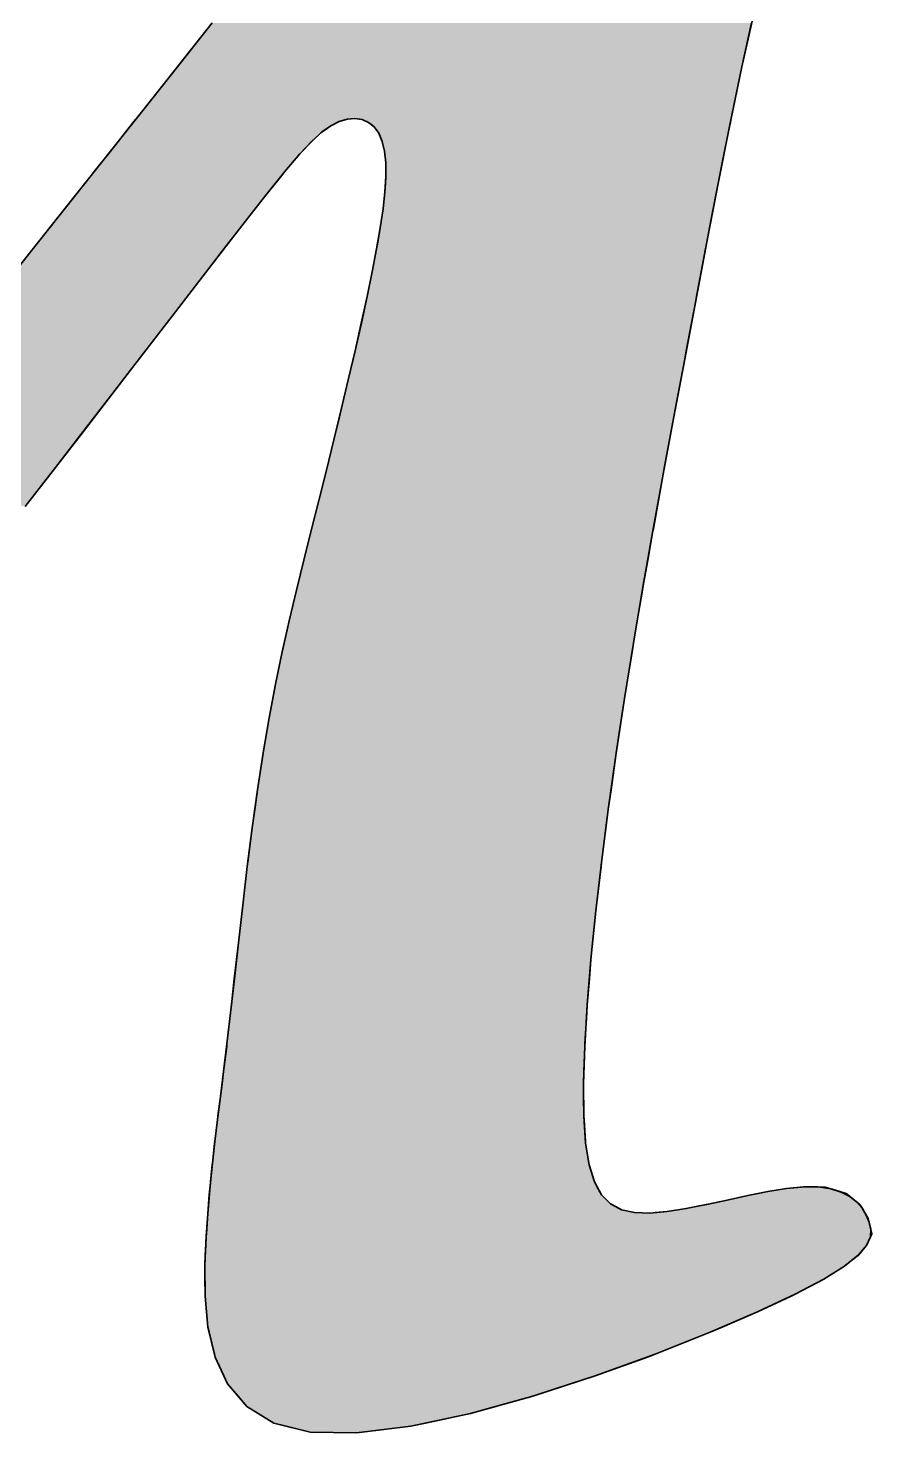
# Model space of a CAD drawing. Header units: inches. Extents: x -225 to -89, y -302 to -258.
# Drawn here: x -171.3349 to -171.0595, y -267.4524 to -266.9936 of the extents above; entities that cross this region are included whole.
import ezdxf

# ---------------------------------------------------------------- set-up
doc = ezdxf.new("R2010")
doc.units = ezdxf.units.IN
doc.header["$MEASUREMENT"] = 0
doc.layers.add('A-Elev-Line-01', color=252, linetype='Continuous', lineweight=35)

# ---------------------------------------------------------------- blocks, each defined once
blk = doc.blocks.new('*U11')
at = {"color": 40, "linetype": 'Continuous'}
for p, q in [((-336.78, 1316.59), (-343.47, 1308.16)), ((-233.14, 1316.59), (-235, 1308.16)), ((-343.47, 1308.16), (-348.39, 1301.96)), ((-235, 1308.16), (-236.29, 1301.96)), ((-348.39, 1301.96), (-351.34, 1298.24)), ((-236.29, 1301.96), (-237.07, 1298.24)), ((-352.46, 1296.82), (-353.41, 1295.63)), ((-351.82, 1297.63), (-352.46, 1296.82)), ((-351.44, 1298.1), (-351.82, 1297.63)), ((-351.34, 1298.24), (-351.44, 1298.1)), ((-314, 1296.82), (-315.7, 1295.63)), ((-312.38, 1297.63), (-314, 1296.82)), ((-310.82, 1298.1), (-312.38, 1297.63)), ((-308.47, 1298.1), (-307.98, 1298.03)), ((-307.98, 1298.03), (-306.75, 1297.48)), ((-306.75, 1297.48), (-306.14, 1296.98)), ((-306.14, 1296.98), (-305.68, 1296.6)), ((-305.68, 1296.6), (-304.79, 1295.38)), ((-237.4, 1296.6), (-237.65, 1295.38)), ((-237.33, 1296.98), (-237.4, 1296.6)), ((-237.22, 1297.48), (-237.33, 1296.98)), ((-237.11, 1298.03), (-237.22, 1297.48)), ((-237.09, 1298.1), (-237.11, 1298.03)), ((-237.07, 1298.24), (-237.09, 1298.1)), ((-354.78, 1293.9), (-356.73, 1291.43)), ((-353.41, 1295.63), (-354.78, 1293.9)), ((-317.61, 1293.9), (-319.92, 1291.43)), ((-315.7, 1295.63), (-317.61, 1293.9)), ((-304.79, 1295.38), (-304.12, 1293.81)), ((-304.12, 1293.81), (-303.67, 1291.92)), ((-237.96, 1293.81), (-238.34, 1291.92)), ((-237.65, 1295.38), (-237.96, 1293.81)), ((-356.73, 1291.43), (-359.43, 1288.03)), ((-319.92, 1291.43), (-322.81, 1288.03)), ((-303.67, 1291.92), (-303.43, 1289.68)), ((-238.34, 1291.92), (-238.78, 1289.68)), ((-303.43, 1289.68), (-303.41, 1287.09)), ((-238.78, 1289.68), (-239.3, 1287.09)), ((-360.02, 1287.29), (-363.03, 1283.49)), ((-359.43, 1288.03), (-360.02, 1287.29)), ((-323.41, 1287.29), (-326.47, 1283.49)), ((-322.81, 1288.03), (-323.41, 1287.29)), ((-303.5, 1285.72), (-303.59, 1284.15)), ((-303.41, 1287.09), (-303.5, 1285.72)), ((-239.57, 1285.72), (-239.87, 1284.15)), ((-239.3, 1287.09), (-239.57, 1285.72)), ((-363.03, 1283.49), (-367.69, 1277.61)), ((-326.47, 1283.49), (-331.07, 1277.61)), ((-303.59, 1284.15), (-303.95, 1280.85)), ((-239.87, 1284.15), (-240.51, 1280.85)), ((-303.95, 1280.85), (-304.49, 1277.19)), ((-240.51, 1280.85), (-241.21, 1277.19)), ((-367.69, 1277.61), (-371.61, 1272.66)), ((-331.07, 1277.61), (-334.9, 1272.66)), ((-304.49, 1277.19), (-304.96, 1274.44)), ((-241.21, 1277.19), (-241.74, 1274.44)), ((-371.61, 1272.66), (-373.56, 1270.2)), ((-334.9, 1272.66), (-336.8, 1270.2)), ((-305.19, 1273.16), (-306.03, 1268.76)), ((-304.96, 1274.44), (-305.19, 1273.16)), ((-241.99, 1273.16), (-242.82, 1268.76)), ((-241.74, 1274.44), (-241.99, 1273.16)), ((-336.8, 1270.2), (-343.83, 1261.06)), ((-306.03, 1268.76), (-307.02, 1263.99)), ((-242.82, 1268.76), (-243.73, 1263.99)), ((-307.02, 1263.99), (-307.2, 1263.18)), ((-243.73, 1263.99), (-243.88, 1263.18)), ((-307.2, 1263.18), (-308.13, 1258.9)), ((-243.88, 1263.18), (-244.69, 1258.9)), ((-343.83, 1261.06), (-346, 1258.25)), ((-308.13, 1258.9), (-309.34, 1253.54)), ((-244.69, 1258.9), (-245.7, 1253.54)), ((-346, 1258.25), (-352.29, 1250.08)), ((-309.34, 1253.54), (-309.7, 1251.99)), ((-245.7, 1253.54), (-246, 1251.99)), ((-309.7, 1251.99), (-310.64, 1247.98)), ((-246, 1251.99), (-246.75, 1247.98)), ((-352.29, 1250.08), (-356.77, 1244.27)), ((-310.64, 1247.98), (-312, 1242.27)), ((-246.75, 1247.98), (-247.82, 1242.27)), ((-356.77, 1244.27), (-361.99, 1237.5)), ((-312, 1242.27), (-312.33, 1240.89)), ((-247.82, 1242.27), (-248.08, 1240.89)), ((-312.33, 1240.89), (-313.41, 1236.46)), ((-248.08, 1240.89), (-248.9, 1236.46)), ((-361.99, 1237.5), (-367.08, 1230.91)), ((-313.41, 1236.46), (-314.85, 1230.62)), ((-248.9, 1236.46), (-249.99, 1230.62)), ((-367.08, 1230.91), (-372.68, 1223.64)), ((-315.04, 1229.87), (-316.3, 1224.8)), ((-314.85, 1230.62), (-315.04, 1229.87)), ((-250.13, 1229.87), (-251.04, 1224.8)), ((-249.99, 1230.62), (-250.13, 1229.87)), ((-316.3, 1224.8), (-317.75, 1219.04)), ((-251.04, 1224.8), (-252.09, 1219.04)), ((-317.78, 1218.94), (-319.18, 1213.31)), ((-317.75, 1219.04), (-317.78, 1218.94)), ((-252.11, 1218.94), (-253.1, 1213.31)), ((-252.09, 1219.04), (-252.11, 1218.94)), ((-319.18, 1213.31), (-320.45, 1208.1)), ((-253.1, 1213.31), (-254.02, 1208.1)), ((-320.59, 1207.54), (-321.97, 1201.69)), ((-320.45, 1208.1), (-320.59, 1207.54)), ((-254.11, 1207.54), (-255.11, 1201.69)), ((-254.02, 1208.1), (-254.11, 1207.54)), ((-321.97, 1201.69), (-322.93, 1197.37)), ((-255.11, 1201.69), (-255.84, 1197.37)), ((-322.93, 1197.37), (-323.31, 1195.69)), ((-255.84, 1197.37), (-256.11, 1195.69)), ((-323.31, 1195.69), (-324.59, 1189.49)), ((-256.11, 1195.69), (-257.11, 1189.49)), ((-324.59, 1189.49), (-325.12, 1186.74)), ((-257.11, 1189.49), (-257.56, 1186.74)), ((-325.12, 1186.74), (-325.82, 1183.04)), ((-257.56, 1186.74), (-258.12, 1183.04)), ((-325.82, 1183.04), (-326.98, 1176.28)), ((-258.12, 1183.04), (-259.15, 1176.28)), ((-326.99, 1176.23), (-328.07, 1169.18)), ((-326.98, 1176.28), (-326.99, 1176.23)), ((-259.16, 1176.23), (-260.15, 1169.18)), ((-259.15, 1176.28), (-259.16, 1176.23)), ((-328.07, 1169.18), (-328.53, 1165.84)), ((-260.15, 1169.18), (-260.62, 1165.84)), ((-328.53, 1165.84), (-329.09, 1161.85)), ((-260.62, 1165.84), (-261.14, 1161.85)), ((-329.09, 1161.85), (-329.87, 1155.69)), ((-261.14, 1161.85), (-261.93, 1155.69)), ((-330.03, 1154.41), (-330.92, 1147.01)), ((-329.87, 1155.69), (-330.03, 1154.41)), ((-262.08, 1154.41), (-262.94, 1147.01)), ((-261.93, 1155.69), (-262.08, 1154.41)), ((-331.05, 1145.9), (-331.75, 1139.77)), ((-330.92, 1147.01), (-331.05, 1145.9)), ((-263.07, 1145.9), (-263.69, 1139.77)), ((-262.94, 1147.01), (-263.07, 1145.9)), ((-331.75, 1139.77), (-332.11, 1136.58)), ((-263.69, 1139.77), (-264.01, 1136.58)), ((-332.11, 1136.58), (-332.53, 1132.82)), ((-264.01, 1136.58), (-264.32, 1132.82)), ((-332.53, 1132.82), (-333.08, 1127.85)), ((-264.32, 1132.82), (-264.74, 1127.85)), ((-333.25, 1126.3), (-333.94, 1120.34)), ((-333.08, 1127.85), (-333.25, 1126.3)), ((-264.83, 1126.3), (-265.19, 1120.34)), ((-264.74, 1127.85), (-264.83, 1126.3)), ((-334, 1119.84), (-334.58, 1115.03)), ((-333.94, 1120.34), (-334, 1119.84)), ((-265.22, 1119.84), (-265.37, 1115.03)), ((-265.19, 1120.34), (-265.22, 1119.84)), ((-334.88, 1112.67), (-335.19, 1110.24)), ((-334.58, 1115.03), (-334.88, 1112.67)), ((-265.37, 1115.03), (-265.45, 1112.67)), ((-265.45, 1112.67), (-265.43, 1110.24)), ((-335.19, 1110.24), (-335.67, 1106.45)), ((-265.43, 1110.24), (-265.4, 1106.45)), ((-335.75, 1105.81), (-336.27, 1101.59)), ((-335.67, 1106.45), (-335.75, 1105.81)), ((-265.4, 1106.45), (-265.35, 1105.81)), ((-265.35, 1105.81), (-265.06, 1101.59)), ((-336.31, 1101.27), (-336.75, 1097.4)), ((-336.27, 1101.59), (-336.31, 1101.27)), ((-265.06, 1101.59), (-265.04, 1101.27)), ((-265.04, 1101.27), (-264.42, 1097.4)), ((-336.78, 1097.08), (-337.12, 1093.79)), ((-336.75, 1097.4), (-336.78, 1097.08)), ((-264.42, 1097.4), (-264.37, 1097.08)), ((-264.37, 1097.08), (-263.36, 1093.79)), ((-337.12, 1093.79), (-337.19, 1093.08)), ((-263.36, 1093.79), (-262.98, 1093.08)), ((-337.34, 1091.31), (-337.49, 1089.56)), ((-337.19, 1093.08), (-337.34, 1091.31)), ((-262.98, 1093.08), (-262.01, 1091.31)), ((-262.01, 1091.31), (-260.28, 1089.56)), ((-233.9, 1091.16), (-237.87, 1090.29)), ((-231.9, 1091.56), (-233.9, 1091.16)), ((-230.06, 1091.94), (-231.9, 1091.56)), ((-226.45, 1092.53), (-230.06, 1091.94)), ((-223.55, 1092.82), (-226.45, 1092.53)), ((-223.18, 1092.86), (-223.55, 1092.82)), ((-219.03, 1092.82), (-223.18, 1092.86)), ((-219.03, 1092.82), (-218.12, 1092.53)), ((-218.12, 1092.53), (-216.2, 1091.94)), ((-216.2, 1091.94), (-215, 1091.56)), ((-215, 1091.56), (-214.49, 1091.16)), ((-214.49, 1091.16), (-213.4, 1090.29)), ((-337.58, 1088.46), (-337.62, 1087.9)), ((-337.49, 1089.56), (-337.58, 1088.47)), ((-337.58, 1088.47), (-337.58, 1088.46)), ((-260.28, 1089.56), (-258.2, 1088.47)), ((-258.2, 1088.47), (-258.17, 1088.46)), ((-258.17, 1088.46), (-255.66, 1087.9)), ((-245.72, 1088.67), (-249.39, 1088.1)), ((-241.85, 1089.43), (-245.72, 1088.67)), ((-241.73, 1089.46), (-241.85, 1089.43)), ((-237.87, 1090.29), (-241.73, 1089.46)), ((-213.4, 1090.29), (-212.34, 1089.46)), ((-212.34, 1089.46), (-212.33, 1089.43)), ((-212.33, 1089.43), (-211.87, 1088.67)), ((-211.87, 1088.67), (-211.52, 1088.1)), ((-337.7, 1086.78), (-337.9, 1083.85)), ((-337.63, 1087.81), (-337.7, 1086.78)), ((-337.62, 1087.9), (-337.63, 1087.81)), ((-249.39, 1088.1), (-251.68, 1087.9)), ((-211.52, 1088.1), (-211.41, 1087.9)), ((-211.41, 1087.9), (-211.35, 1087.81)), ((-211.35, 1087.81), (-210.73, 1086.78)), ((-210.73, 1086.78), (-210.05, 1083.85)), ((-337.93, 1083.4), (-338.01, 1081.59)), ((-337.9, 1083.85), (-337.93, 1083.4)), ((-210.25, 1083.4), (-211.05, 1081.59)), ((-210.05, 1083.85), (-210.25, 1083.4)), ((-338.01, 1081.59), (-338.1, 1079.75)), ((-211.05, 1081.59), (-212.64, 1079.75)), ((-338.1, 1079.75), (-338.19, 1077.79)), ((-338.19, 1077.79), (-338.19, 1077.62)), ((-338.19, 1077.62), (-338.18, 1075.13)), ((-215.3, 1077.62), (-219.27, 1075.13)), ((-215.09, 1077.79), (-215.3, 1077.62)), ((-212.64, 1079.75), (-215.09, 1077.79)), ((-338.18, 1075.13), (-338.16, 1072.22)), ((-219.27, 1075.13), (-224.76, 1072.22)), ((-338.16, 1072.22), (-338.16, 1071.84)), ((-224.76, 1072.22), (-225.55, 1071.84)), ((-338.16, 1071.84), (-337.87, 1068.81)), ((-225.55, 1071.84), (-232, 1068.81)), ((-337.87, 1068.81), (-337.59, 1065.86)), ((-232, 1068.81), (-238.83, 1065.86)), ((-337.59, 1065.86), (-337.35, 1064.89)), ((-337.35, 1064.89), (-336.36, 1060.7)), ((-241.09, 1064.89), (-251.65, 1060.7)), ((-238.83, 1065.86), (-241.09, 1064.89)), ((-336.36, 1060.7), (-336.22, 1060.14)), ((-336.22, 1060.14), (-334.54, 1056.51)), ((-253.18, 1060.14), (-263.19, 1056.51)), ((-251.65, 1060.7), (-253.18, 1060.14)), ((-334.54, 1056.51), (-333.83, 1054.97)), ((-263.19, 1056.51), (-267.93, 1054.97)), ((-333.83, 1054.97), (-331.82, 1052.62)), ((-267.93, 1054.97), (-275.19, 1052.62)), ((-331.82, 1052.62), (-330.15, 1050.64)), ((-330.15, 1050.64), (-327.96, 1049.3)), ((-282.33, 1050.64), (-287.17, 1049.3)), ((-275.19, 1052.62), (-282.33, 1050.64)), ((-327.96, 1049.3), (-324.93, 1047.45)), ((-287.17, 1049.3), (-295.82, 1047.45)), ((-324.93, 1047.45), (-322.55, 1046.85)), ((-322.55, 1046.85), (-317.94, 1045.69)), ((-309.05, 1045.55), (-317.94, 1045.69)), ((-307.95, 1045.69), (-309.05, 1045.55)), ((-298.62, 1046.85), (-307.95, 1045.69)), ((-295.82, 1047.45), (-298.62, 1046.85))]:
    blk.add_line(p, q, dxfattribs=at)
for points in [[(-336.78, 1316.59), (-343.47, 1308.16), (-235, 1308.16)], [(-343.47, 1308.16), (-348.39, 1301.96), (-236.29, 1301.96)], [(-348.39, 1301.96), (-351.34, 1298.24), (-237.07, 1298.24)], [(-352.46, 1296.82), (-353.41, 1295.63), (-315.7, 1295.63)], [(-351.82, 1297.63), (-352.46, 1296.82), (-314, 1296.82)], [(-351.44, 1298.1), (-351.82, 1297.63), (-312.38, 1297.63)], [(-351.34, 1298.24), (-351.44, 1298.1), (-310.82, 1298.1)], [(-309.34, 1298.24), (-308.47, 1298.1), (-237.09, 1298.1)], [(-308.47, 1298.1), (-307.98, 1298.03), (-237.11, 1298.03)], [(-307.98, 1298.03), (-306.75, 1297.48), (-237.22, 1297.48)], [(-306.75, 1297.48), (-306.14, 1296.98), (-237.33, 1296.98)], [(-306.14, 1296.98), (-305.68, 1296.6), (-237.4, 1296.6)], [(-305.68, 1296.6), (-304.79, 1295.38), (-237.65, 1295.38)], [(-354.78, 1293.9), (-356.73, 1291.43), (-319.92, 1291.43)], [(-353.41, 1295.63), (-354.78, 1293.9), (-317.61, 1293.9)], [(-304.79, 1295.38), (-304.12, 1293.81), (-237.96, 1293.81)], [(-304.12, 1293.81), (-303.67, 1291.92), (-238.34, 1291.92)], [(-356.73, 1291.43), (-359.43, 1288.03), (-322.81, 1288.03)], [(-303.67, 1291.92), (-303.43, 1289.68), (-238.78, 1289.68)], [(-303.43, 1289.68), (-303.41, 1287.09), (-239.3, 1287.09)], [(-360.02, 1287.29), (-363.03, 1283.49), (-326.47, 1283.49)], [(-359.43, 1288.03), (-360.02, 1287.29), (-323.41, 1287.29)], [(-303.5, 1285.72), (-303.59, 1284.15), (-239.87, 1284.15)], [(-303.41, 1287.09), (-303.5, 1285.72), (-239.57, 1285.72)], [(-363.03, 1283.49), (-367.69, 1277.61), (-331.07, 1277.61)], [(-303.59, 1284.15), (-303.95, 1280.85), (-240.51, 1280.85)], [(-303.95, 1280.85), (-304.49, 1277.19), (-241.21, 1277.19)], [(-367.69, 1277.61), (-371.61, 1272.66), (-334.9, 1272.66)], [(-304.49, 1277.19), (-304.96, 1274.44), (-241.74, 1274.44)], [(-371.61, 1272.66), (-373.56, 1270.2), (-336.8, 1270.2)], [(-305.19, 1273.16), (-306.03, 1268.76), (-242.82, 1268.76)], [(-304.96, 1274.44), (-305.19, 1273.16), (-241.99, 1273.16)], [(-373.56, 1270.2), (-380.8, 1261.06), (-343.83, 1261.06)], [(-306.03, 1268.76), (-307.02, 1263.99), (-243.73, 1263.99)], [(-307.02, 1263.99), (-307.2, 1263.18), (-243.88, 1263.18)], [(-307.2, 1263.18), (-308.13, 1258.9), (-244.69, 1258.9)], [(-380.8, 1261.06), (-383.03, 1258.25), (-346, 1258.25)], [(-308.13, 1258.9), (-309.34, 1253.54), (-245.7, 1253.54)], [(-383.03, 1258.25), (-389.51, 1250.08), (-352.29, 1250.08)], [(-309.34, 1253.54), (-309.7, 1251.99), (-246, 1251.99)], [(-309.7, 1251.99), (-310.64, 1247.98), (-246.75, 1247.98)], [(-389.51, 1250.08), (-394.11, 1244.27), (-356.77, 1244.27)], [(-310.64, 1247.98), (-312, 1242.27), (-247.82, 1242.27)], [(-394.11, 1244.27), (-399.48, 1237.5), (-361.99, 1237.5)], [(-312, 1242.27), (-312.33, 1240.89), (-248.08, 1240.89)], [(-312.33, 1240.89), (-313.41, 1236.46), (-248.9, 1236.46)], [(-399.48, 1237.5), (-404.71, 1230.91), (-367.08, 1230.91)], [(-313.41, 1236.46), (-314.85, 1230.62), (-249.99, 1230.62)], [(-315.04, 1229.87), (-316.3, 1224.8), (-251.04, 1224.8)], [(-314.85, 1230.62), (-315.04, 1229.87), (-250.13, 1229.87)], [(-316.3, 1224.8), (-317.75, 1219.04), (-252.09, 1219.04)], [(-317.78, 1218.94), (-319.18, 1213.31), (-253.1, 1213.31)], [(-317.75, 1219.04), (-317.78, 1218.94), (-252.11, 1218.94)], [(-319.18, 1213.31), (-320.45, 1208.1), (-254.02, 1208.1)], [(-320.59, 1207.54), (-321.97, 1201.69), (-255.11, 1201.69)], [(-320.45, 1208.1), (-320.59, 1207.54), (-254.11, 1207.54)], [(-321.97, 1201.69), (-322.93, 1197.37), (-255.84, 1197.37)], [(-322.93, 1197.37), (-323.31, 1195.69), (-256.11, 1195.69)], [(-323.31, 1195.69), (-324.59, 1189.49), (-257.11, 1189.49)], [(-324.59, 1189.49), (-325.12, 1186.74), (-257.56, 1186.74)], [(-325.12, 1186.74), (-325.82, 1183.04), (-258.12, 1183.04)], [(-325.82, 1183.04), (-326.98, 1176.28), (-259.15, 1176.28)], [(-326.99, 1176.23), (-328.07, 1169.18), (-260.15, 1169.18)], [(-326.98, 1176.28), (-326.99, 1176.23), (-259.16, 1176.23)], [(-328.07, 1169.18), (-328.53, 1165.84), (-260.62, 1165.84)], [(-328.53, 1165.84), (-329.09, 1161.85), (-261.14, 1161.85)], [(-329.09, 1161.85), (-329.87, 1155.69), (-261.93, 1155.69)], [(-330.03, 1154.41), (-330.92, 1147.01), (-262.94, 1147.01)], [(-329.87, 1155.69), (-330.03, 1154.41), (-262.08, 1154.41)], [(-331.05, 1145.9), (-331.75, 1139.77), (-263.69, 1139.77)], [(-330.92, 1147.01), (-331.05, 1145.9), (-263.07, 1145.9)], [(-331.75, 1139.77), (-332.11, 1136.58), (-264.01, 1136.58)], [(-332.11, 1136.58), (-332.53, 1132.82), (-264.32, 1132.82)], [(-332.53, 1132.82), (-333.08, 1127.85), (-264.74, 1127.85)], [(-333.25, 1126.3), (-333.94, 1120.34), (-265.19, 1120.34)], [(-333.08, 1127.85), (-333.25, 1126.3), (-264.83, 1126.3)], [(-334, 1119.84), (-334.58, 1115.03), (-265.37, 1115.03)], [(-333.94, 1120.34), (-334, 1119.84), (-265.22, 1119.84)], [(-334.88, 1112.67), (-335.19, 1110.24), (-265.43, 1110.24)], [(-334.58, 1115.03), (-334.88, 1112.67), (-265.45, 1112.67)], [(-335.19, 1110.24), (-335.67, 1106.45), (-265.4, 1106.45)], [(-335.75, 1105.81), (-336.27, 1101.59), (-265.06, 1101.59)], [(-335.67, 1106.45), (-335.75, 1105.81), (-265.35, 1105.81)], [(-336.31, 1101.27), (-336.75, 1097.4), (-264.42, 1097.4)], [(-336.27, 1101.59), (-336.31, 1101.27), (-265.04, 1101.27)], [(-336.78, 1097.08), (-337.12, 1093.79), (-263.36, 1093.79)], [(-336.75, 1097.4), (-336.78, 1097.08), (-264.37, 1097.08)], [(-337.12, 1093.79), (-337.19, 1093.08), (-262.98, 1093.08)], [(-337.34, 1091.31), (-337.49, 1089.56), (-260.28, 1089.56)], [(-337.19, 1093.08), (-337.34, 1091.31), (-262.01, 1091.31)], [(-233.9, 1091.16), (-237.87, 1090.29), (-213.4, 1090.29)], [(-231.9, 1091.56), (-233.9, 1091.16), (-214.49, 1091.16)], [(-230.06, 1091.94), (-231.9, 1091.56), (-215, 1091.56)], [(-226.45, 1092.53), (-230.06, 1091.94), (-216.2, 1091.94)], [(-223.55, 1092.82), (-226.45, 1092.53), (-218.12, 1092.53)], [(-223.18, 1092.86), (-223.55, 1092.82), (-219.03, 1092.82)], [(-337.58, 1088.46), (-337.62, 1087.9), (-255.66, 1087.9)], [(-337.49, 1089.56), (-337.58, 1088.47), (-258.2, 1088.47)], [(-337.58, 1088.47), (-337.58, 1088.46), (-258.17, 1088.46)], [(-245.72, 1088.67), (-249.39, 1088.1), (-211.52, 1088.1)], [(-241.85, 1089.43), (-245.72, 1088.67), (-211.87, 1088.67)], [(-241.73, 1089.46), (-241.85, 1089.43), (-212.33, 1089.43)], [(-237.87, 1090.29), (-241.73, 1089.46), (-212.34, 1089.46)], [(-337.7, 1086.78), (-337.9, 1083.85), (-210.05, 1083.85)], [(-337.63, 1087.81), (-337.7, 1086.78), (-210.73, 1086.78)], [(-337.62, 1087.9), (-337.63, 1087.81), (-252.73, 1087.81)], [(-251.68, 1087.9), (-252.73, 1087.81), (-211.35, 1087.81)], [(-249.39, 1088.1), (-251.68, 1087.9), (-211.41, 1087.9)], [(-337.93, 1083.4), (-338.01, 1081.59), (-211.05, 1081.59)], [(-337.9, 1083.85), (-337.93, 1083.4), (-210.25, 1083.4)], [(-338.01, 1081.59), (-338.1, 1079.75), (-212.64, 1079.75)], [(-338.1, 1079.75), (-338.19, 1077.79), (-215.09, 1077.79)], [(-338.19, 1077.79), (-338.19, 1077.62), (-215.3, 1077.62)], [(-338.19, 1077.62), (-338.18, 1075.13), (-219.27, 1075.13)], [(-338.18, 1075.13), (-338.16, 1072.22), (-224.76, 1072.22)], [(-338.16, 1072.22), (-338.16, 1071.84), (-225.55, 1071.84)], [(-338.16, 1071.84), (-337.87, 1068.81), (-232, 1068.81)], [(-337.87, 1068.81), (-337.59, 1065.86), (-238.83, 1065.86)], [(-337.59, 1065.86), (-337.35, 1064.89), (-241.09, 1064.89)], [(-337.35, 1064.89), (-336.36, 1060.7), (-251.65, 1060.7)], [(-336.36, 1060.7), (-336.22, 1060.14), (-253.18, 1060.14)], [(-336.22, 1060.14), (-334.54, 1056.51), (-263.19, 1056.51)], [(-334.54, 1056.51), (-333.83, 1054.97), (-267.93, 1054.97)], [(-333.83, 1054.97), (-331.82, 1052.62), (-275.19, 1052.62)], [(-331.82, 1052.62), (-330.15, 1050.64), (-282.33, 1050.64)], [(-330.15, 1050.64), (-327.96, 1049.3), (-287.17, 1049.3)], [(-327.96, 1049.3), (-324.93, 1047.45), (-295.82, 1047.45)], [(-324.93, 1047.45), (-322.55, 1046.85), (-298.62, 1046.85)], [(-322.55, 1046.85), (-317.94, 1045.69), (-307.95, 1045.69)]]:
    blk.add_solid(points, dxfattribs=at)
at = {"color": 40, "linetype": 'Continuous', "extrusion": (0, 0, -1)}
for points in [[(336.78, 1316.59), (233.14, 1316.59), (235, 1308.16)], [(343.47, 1308.16), (235, 1308.16), (236.29, 1301.96)], [(348.39, 1301.96), (236.29, 1301.96), (237.07, 1298.24)], [(352.46, 1296.82), (314, 1296.82), (315.7, 1295.63)], [(351.82, 1297.63), (312.38, 1297.63), (314, 1296.82)], [(351.44, 1298.1), (310.82, 1298.1), (312.38, 1297.63)], [(351.34, 1298.24), (309.34, 1298.24), (310.82, 1298.1)], [(309.34, 1298.24), (237.07, 1298.24), (237.09, 1298.1)], [(308.47, 1298.1), (237.09, 1298.1), (237.11, 1298.03)], [(307.98, 1298.03), (237.11, 1298.03), (237.22, 1297.48)], [(306.75, 1297.48), (237.22, 1297.48), (237.33, 1296.98)], [(306.14, 1296.98), (237.33, 1296.98), (237.4, 1296.6)], [(305.68, 1296.6), (237.4, 1296.6), (237.65, 1295.38)], [(354.78, 1293.9), (317.61, 1293.9), (319.92, 1291.43)], [(353.41, 1295.63), (315.7, 1295.63), (317.61, 1293.9)], [(304.79, 1295.38), (237.65, 1295.38), (237.96, 1293.81)], [(304.12, 1293.81), (237.96, 1293.81), (238.34, 1291.92)], [(356.73, 1291.43), (319.92, 1291.43), (322.81, 1288.03)], [(303.67, 1291.92), (238.34, 1291.92), (238.78, 1289.68)], [(303.43, 1289.68), (238.78, 1289.68), (239.3, 1287.09)], [(360.02, 1287.29), (323.41, 1287.29), (326.47, 1283.49)], [(359.43, 1288.03), (322.81, 1288.03), (323.41, 1287.29)], [(303.5, 1285.72), (239.57, 1285.72), (239.87, 1284.15)], [(303.41, 1287.09), (239.3, 1287.09), (239.57, 1285.72)], [(363.03, 1283.49), (326.47, 1283.49), (331.07, 1277.61)], [(303.59, 1284.15), (239.87, 1284.15), (240.51, 1280.85)], [(303.95, 1280.85), (240.51, 1280.85), (241.21, 1277.19)], [(367.69, 1277.61), (331.07, 1277.61), (334.9, 1272.66)], [(304.49, 1277.19), (241.21, 1277.19), (241.74, 1274.44)], [(371.61, 1272.66), (334.9, 1272.66), (336.8, 1270.2)], [(305.19, 1273.16), (241.99, 1273.16), (242.82, 1268.76)], [(304.96, 1274.44), (241.74, 1274.44), (241.99, 1273.16)], [(373.56, 1270.2), (336.8, 1270.2), (343.83, 1261.06)], [(306.03, 1268.76), (242.82, 1268.76), (243.73, 1263.99)], [(307.02, 1263.99), (243.73, 1263.99), (243.88, 1263.18)], [(307.2, 1263.18), (243.88, 1263.18), (244.69, 1258.9)], [(380.8, 1261.06), (343.83, 1261.06), (346, 1258.25)], [(308.13, 1258.9), (244.69, 1258.9), (245.7, 1253.54)], [(383.03, 1258.25), (346, 1258.25), (352.29, 1250.08)], [(309.34, 1253.54), (245.7, 1253.54), (246, 1251.99)], [(309.7, 1251.99), (246, 1251.99), (246.75, 1247.98)], [(389.51, 1250.08), (352.29, 1250.08), (356.77, 1244.27)], [(310.64, 1247.98), (246.75, 1247.98), (247.82, 1242.27)], [(394.11, 1244.27), (356.77, 1244.27), (361.99, 1237.5)], [(312, 1242.27), (247.82, 1242.27), (248.08, 1240.89)], [(312.33, 1240.89), (248.08, 1240.89), (248.9, 1236.46)], [(399.48, 1237.5), (361.99, 1237.5), (367.08, 1230.91)], [(313.41, 1236.46), (248.9, 1236.46), (249.99, 1230.62)], [(404.71, 1230.91), (367.08, 1230.91), (372.68, 1223.64)], [(315.04, 1229.87), (250.13, 1229.87), (251.04, 1224.8)], [(314.85, 1230.62), (249.99, 1230.62), (250.13, 1229.87)], [(316.3, 1224.8), (251.04, 1224.8), (252.09, 1219.04)], [(317.78, 1218.94), (252.11, 1218.94), (253.1, 1213.31)], [(317.75, 1219.04), (252.09, 1219.04), (252.11, 1218.94)], [(319.18, 1213.31), (253.1, 1213.31), (254.02, 1208.1)], [(320.59, 1207.54), (254.11, 1207.54), (255.11, 1201.69)], [(320.45, 1208.1), (254.02, 1208.1), (254.11, 1207.54)], [(321.97, 1201.69), (255.11, 1201.69), (255.84, 1197.37)], [(322.93, 1197.37), (255.84, 1197.37), (256.11, 1195.69)], [(323.31, 1195.69), (256.11, 1195.69), (257.11, 1189.49)], [(324.59, 1189.49), (257.11, 1189.49), (257.56, 1186.74)], [(325.12, 1186.74), (257.56, 1186.74), (258.12, 1183.04)], [(325.82, 1183.04), (258.12, 1183.04), (259.15, 1176.28)], [(326.99, 1176.23), (259.16, 1176.23), (260.15, 1169.18)], [(326.98, 1176.28), (259.15, 1176.28), (259.16, 1176.23)], [(328.07, 1169.18), (260.15, 1169.18), (260.62, 1165.84)], [(328.53, 1165.84), (260.62, 1165.84), (261.14, 1161.85)], [(329.09, 1161.85), (261.14, 1161.85), (261.93, 1155.69)], [(330.03, 1154.41), (262.08, 1154.41), (262.94, 1147.01)], [(329.87, 1155.69), (261.93, 1155.69), (262.08, 1154.41)], [(331.05, 1145.9), (263.07, 1145.9), (263.69, 1139.77)], [(330.92, 1147.01), (262.94, 1147.01), (263.07, 1145.9)], [(331.75, 1139.77), (263.69, 1139.77), (264.01, 1136.58)], [(332.11, 1136.58), (264.01, 1136.58), (264.32, 1132.82)], [(332.53, 1132.82), (264.32, 1132.82), (264.74, 1127.85)], [(333.25, 1126.3), (264.83, 1126.3), (265.19, 1120.34)], [(333.08, 1127.85), (264.74, 1127.85), (264.83, 1126.3)], [(334, 1119.84), (265.22, 1119.84), (265.37, 1115.03)], [(333.94, 1120.34), (265.19, 1120.34), (265.22, 1119.84)], [(334.88, 1112.67), (265.45, 1112.67), (265.43, 1110.24)], [(334.58, 1115.03), (265.37, 1115.03), (265.45, 1112.67)], [(335.19, 1110.24), (265.43, 1110.24), (265.4, 1106.45)], [(335.75, 1105.81), (265.35, 1105.81), (265.06, 1101.59)], [(335.67, 1106.45), (265.4, 1106.45), (265.35, 1105.81)], [(336.31, 1101.27), (265.04, 1101.27), (264.42, 1097.4)], [(336.27, 1101.59), (265.06, 1101.59), (265.04, 1101.27)], [(336.78, 1097.08), (264.37, 1097.08), (263.36, 1093.79)], [(336.75, 1097.4), (264.42, 1097.4), (264.37, 1097.08)], [(337.12, 1093.79), (263.36, 1093.79), (262.98, 1093.08)], [(337.34, 1091.31), (262.01, 1091.31), (260.28, 1089.56)], [(337.19, 1093.08), (262.98, 1093.08), (262.01, 1091.31)], [(233.9, 1091.16), (214.49, 1091.16), (213.4, 1090.29)], [(231.9, 1091.56), (215, 1091.56), (214.49, 1091.16)], [(230.06, 1091.94), (216.2, 1091.94), (215, 1091.56)], [(226.45, 1092.53), (218.12, 1092.53), (216.2, 1091.94)], [(223.55, 1092.82), (219.03, 1092.82), (218.12, 1092.53)], [(337.58, 1088.47), (258.2, 1088.47), (258.17, 1088.46)], [(337.58, 1088.46), (258.17, 1088.46), (255.66, 1087.9)], [(337.49, 1089.56), (260.28, 1089.56), (258.2, 1088.47)], [(245.72, 1088.67), (211.87, 1088.67), (211.52, 1088.1)], [(241.85, 1089.43), (212.33, 1089.43), (211.87, 1088.67)], [(241.73, 1089.46), (212.34, 1089.46), (212.33, 1089.43)], [(237.87, 1090.29), (213.4, 1090.29), (212.34, 1089.46)], [(337.7, 1086.78), (210.73, 1086.78), (210.05, 1083.85)], [(337.63, 1087.81), (211.35, 1087.81), (210.73, 1086.78)], [(337.62, 1087.9), (255.66, 1087.9), (252.73, 1087.81)], [(251.68, 1087.9), (211.41, 1087.9), (211.35, 1087.81)], [(249.39, 1088.1), (211.52, 1088.1), (211.41, 1087.9)], [(337.93, 1083.4), (210.25, 1083.4), (211.05, 1081.59)], [(337.9, 1083.85), (210.05, 1083.85), (210.25, 1083.4)], [(338.01, 1081.59), (211.05, 1081.59), (212.64, 1079.75)], [(338.19, 1077.79), (215.09, 1077.79), (215.3, 1077.62)], [(338.19, 1077.62), (215.3, 1077.62), (219.27, 1075.13)], [(338.1, 1079.75), (212.64, 1079.75), (215.09, 1077.79)], [(338.18, 1075.13), (219.27, 1075.13), (224.76, 1072.22)], [(338.16, 1072.22), (224.76, 1072.22), (225.55, 1071.84)], [(338.16, 1071.84), (225.55, 1071.84), (232, 1068.81)], [(337.87, 1068.81), (232, 1068.81), (238.83, 1065.86)], [(337.59, 1065.86), (238.83, 1065.86), (241.09, 1064.89)], [(337.35, 1064.89), (241.09, 1064.89), (251.65, 1060.7)], [(336.36, 1060.7), (251.65, 1060.7), (253.18, 1060.14)], [(336.22, 1060.14), (253.18, 1060.14), (263.19, 1056.51)], [(334.54, 1056.51), (263.19, 1056.51), (267.93, 1054.97)], [(333.83, 1054.97), (267.93, 1054.97), (275.19, 1052.62)], [(331.82, 1052.62), (275.19, 1052.62), (282.33, 1050.64)], [(330.15, 1050.64), (282.33, 1050.64), (287.17, 1049.3)], [(327.96, 1049.3), (287.17, 1049.3), (295.82, 1047.45)], [(324.93, 1047.45), (295.82, 1047.45), (298.62, 1046.85)], [(322.55, 1046.85), (298.62, 1046.85), (307.95, 1045.69)], [(317.94, 1045.69), (307.95, 1045.69), (309.05, 1045.55)]]:
    blk.add_solid(points, dxfattribs=at)
blk = doc.blocks.new('144')
at = {"color": 40}
for points in [[(-318.5335, 40.36699), (-318.51532, 40.39054), (-318.49884, 40.41192), (-318.48448, 40.43057), (-318.47253, 40.4461), (-318.4628, 40.45869), (-318.45498, 40.46867), (-318.44877, 40.47638), (-318.44385, 40.48217), (-318.43992, 40.48636), (-318.43667, 40.4893), (-318.4338, 40.49132), (-318.43104, 40.4927), (-318.42839, 40.4935), (-318.42589, 40.49373), (-318.42357, 40.49338), (-318.42148, 40.49245), (-318.41966, 40.49094), (-318.41816, 40.48887), (-318.417, 40.48622), (-318.41624, 40.48299), (-318.41584, 40.47918), (-318.41581, 40.47479), (-318.41611, 40.46979), (-318.41672, 40.46419), (-318.41763, 40.45797), (-318.41882, 40.45112), (-318.42026, 40.44364), (-318.42194, 40.43554), (-318.42382, 40.42689), (-318.42588, 40.41779), (-318.42808, 40.40834), (-318.43039, 40.39863), (-318.43279, 40.38877), (-318.43524, 40.37885), (-318.4377, 40.36896), (-318.44016, 40.35918), (-318.4426, 40.34944), (-318.44499, 40.33964), (-318.44734, 40.3297), (-318.44961, 40.31951), (-318.45179, 40.30898), (-318.45388, 40.29801), (-318.45585, 40.28652), (-318.4577, 40.27446), (-318.45942, 40.262), (-318.46104, 40.24937), (-318.46254, 40.23679), (-318.46395, 40.22449), (-318.46527, 40.21269), (-318.46651, 40.20161), (-318.46767, 40.19149), (-318.46876, 40.18246), (-318.46979, 40.17432), (-318.47075, 40.16681), (-318.47163, 40.15963), (-318.47245, 40.15251), (-318.47319, 40.14517), (-318.47386, 40.13734), (-318.47445, 40.12873), (-318.47489, 40.11919), (-318.47484, 40.10909), (-318.47387, 40.09893), (-318.47155, 40.08921), (-318.46748, 40.08043), (-318.46123, 40.07308), (-318.45237, 40.06765), (-318.44049, 40.06466), (-318.42538, 40.06443), (-318.40767, 40.06663), (-318.38822, 40.0708), (-318.36787, 40.07643), (-318.34747, 40.08304), (-318.32787, 40.09016), (-318.30993, 40.09728), (-318.29448, 40.10393), (-318.28218, 40.10973), (-318.27285, 40.11468), (-318.26611, 40.11891), (-318.26158, 40.12253), (-318.25889, 40.12566), (-318.25766, 40.12841), (-318.25751, 40.13091), (-318.25807, 40.13328), (-318.25902, 40.13558), (-318.26035, 40.1378), (-318.26211, 40.13983), (-318.26438, 40.14162), (-318.26719, 40.14309), (-318.27061, 40.14416), (-318.2747, 40.14475), (-318.2795, 40.14479), (-318.28505, 40.14425), (-318.29118, 40.14323), (-318.29771, 40.14191), (-318.30445, 40.14044), (-318.31121, 40.13897), (-318.31779, 40.13768), (-318.32402, 40.13671), (-318.3297, 40.13622), (-318.33468, 40.13637), (-318.33895, 40.13732), (-318.34253, 40.1392), (-318.34546, 40.14217), (-318.34777, 40.14638), (-318.34948, 40.15197), (-318.35062, 40.15909), (-318.35122, 40.16788), (-318.35131, 40.17845), (-318.35092, 40.19064), (-318.3501, 40.20425), (-318.34887, 40.21907), (-318.34727, 40.23491), (-318.34534, 40.25155), (-318.34311, 40.26879), (-318.34062, 40.28644), (-318.3379, 40.30431), (-318.33498, 40.32236), (-318.33189, 40.3406), (-318.32864, 40.359), (-318.32527, 40.37757), (-318.3218, 40.39629), (-318.31826, 40.41516), (-318.31467, 40.43417), (-318.31104, 40.45329), (-318.30734, 40.47246), (-318.30353, 40.49159), (-318.29958, 40.51058), (-318.29543, 40.52936)], [(-318.4725, 40.5249), (-318.49222, 40.50006), (-318.51198, 40.47513), (-318.53168, 40.45027), (-318.55108, 40.4258)]]:
    blk.add_lwpolyline(points, dxfattribs=at)
at = {"color": 40, "linetype": 'Continuous', "xscale": 0.0016989692132326, "yscale": 0.0016989692132326, "zscale": 0.0016989692132326}
blk.add_blockref('*U11', (-317.90032, 38.28806), dxfattribs=at)

msp = doc.modelspace()

# ---------------------------------------------------------------- block references
at = {"layer": 'A-Elev-Line-01'}
msp.add_blockref('144', (147.19772, -307.51684), dxfattribs=at)

doc.saveas('drawing.dxf')
